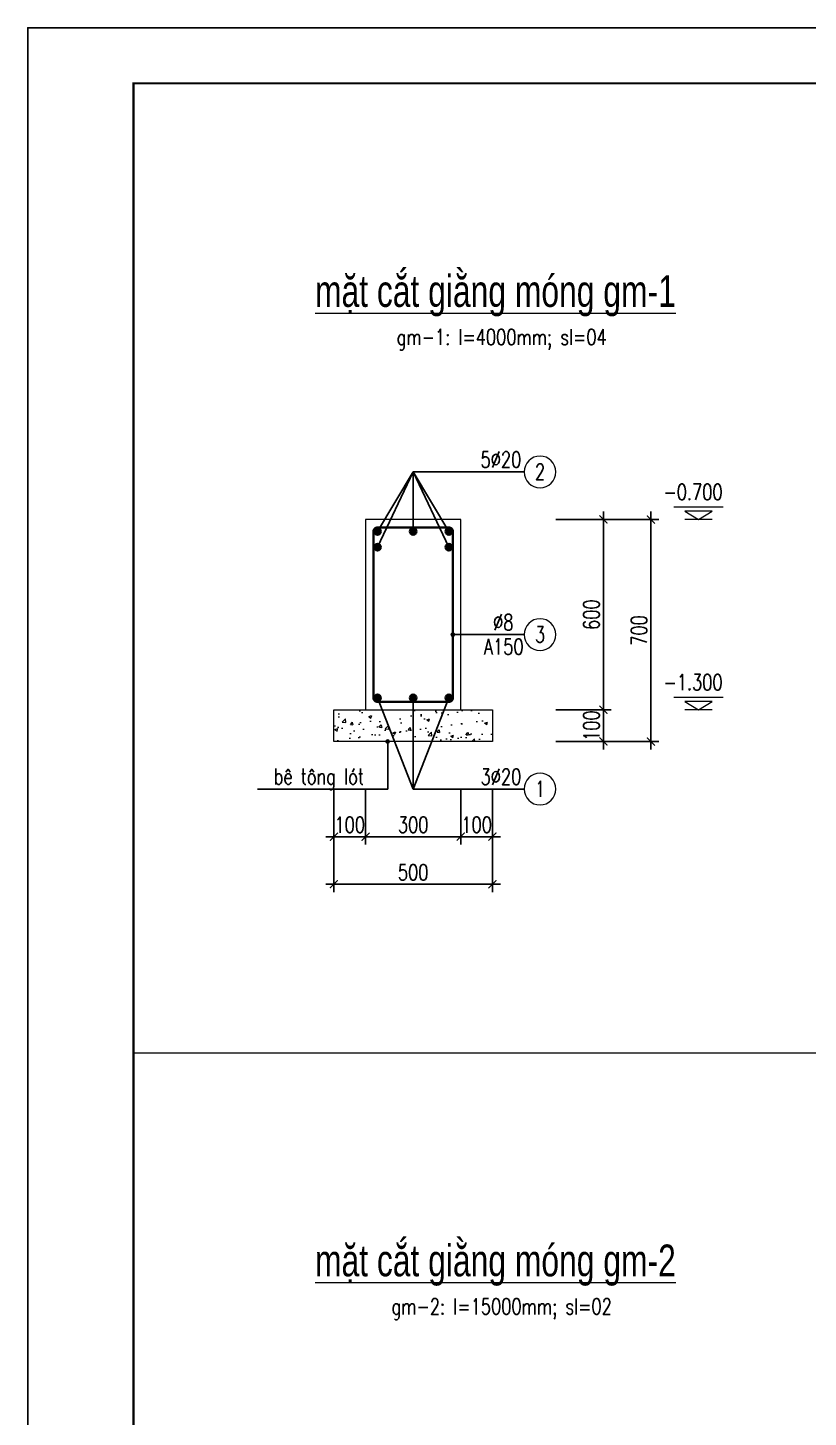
# Model space of a CAD drawing. Extents: x -2098986 to 943, y -1296280 to 73591.
# Drawn here: x -1620826 to -1610986, y -1073877 to -1056355 of the extents above; entities that cross this region are included whole.
import ezdxf
from ezdxf.enums import TextEntityAlignment as Align

# ---------------------------------------------------------------- set-up
doc = ezdxf.new("R2010")
doc.units = 0
doc.header["$LTSCALE"] = 150
doc.header["$PDMODE"] = 35
doc.layers.get('0').update_dxf_attribs({"lineweight": 18})
doc.layers.get('Defpoints').update_dxf_attribs({"lineweight": 18})
for name, color, linetype, lineweight in [('05.Text', 253, 'Continuous', 18), ('11.Khung bo', 32, 'Continuous', 50), ('12.Khung', 36, 'Continuous', 25), ('LS-DIM', 251, 'Continuous', 13), ('LS-HATCH', 147, 'Continuous', 9), ('LS-TEXT', 60, 'Continuous', 20), ('LS-THAY', 7, 'Continuous', 20), ('LS-THEP', 3, 'Continuous', 35)]:
    doc.layers.add(name, color=color, linetype=linetype, lineweight=lineweight)
doc.layers.add('DIM', color=1, linetype='Continuous')
doc.layers.add('Tpl_Bound', color=1, linetype='Continuous', plot=False)
doc.styles.add('chu ghi chu', font='vntimeh.shx', dxfattribs={"width": 0.7})
doc.styles.add('KCVN-LEADER', font='vnromadi.shx', dxfattribs={"width": 0.7, "height": 4})
doc.styles.add('romans.shx', font='romans.shx', dxfattribs={"width": 0.75, "bigfont": 'vns.shx'})
doc.styles.add('vnsimpli', font='vnsimli.shx', dxfattribs={"width": 0.75})
doc.dimstyles.new('D25', dxfattribs={"dimscale": 0, "dimtxt": 200, "dimasz": 100, "dimexe": 100, "dimexo": 0, "dimgap": 50, "dimtad": 1, "dimdec": 0, "dimlfac": 0.25, "dimdsep": 46, "dimtxsty": 'vnsimpli', "dimblk1": 'ARCHTICK', "dimblk2": 'ARCHTICK', "dimsah": 1, "dimcen": 0, "dimdle": 100, "dimclrd": 256, "dimclre": 256, "dimclrt": 60, "dimadec": 0, "dimazin": 0, "dimtfac": 0.004, "dimtdec": 0, "dimtix": 1, "dimtmove": 2, "dimatfit": 3, "dimldrblk": 'ARCHTICK', "dimfxl": 1, "dimtolj": 1, "dimarcsym": 0})
doc.dimstyles.new('LS.GHI CHU', dxfattribs={"dimtxt": 200, "dimasz": 120, "dimexe": 120, "dimexo": 120, "dimgap": 80, "dimtad": 1, "dimdec": 0, "dimzin": 0, "dimdsep": 46, "dimtxsty": 'romans.shx', "dimblk": 'ARCHTICK', "dimcen": 0.09, "dimdle": 120, "dimclrd": 256, "dimclre": 8, "dimclrt": 7, "dimadec": 0, "dimazin": 0, "dimtfac": 1, "dimtdec": 0, "dimtofl": 0, "dimtmove": 0, "dimatfit": 3, "dimldrblk": 'ARCHTICK', "dimfxl": 1, "dimtolj": 1, "dimtzin": 0, "dimarcsym": 0})

# ---------------------------------------------------------------- blocks, each defined once
blk = doc.blocks.new('100')
at = {"layer": '11.Khung bo', "const_width": 26.7}
blk.add_lwpolyline([(1860913, -945240), (1860913, -916940), (1896063, -916940), (1896063, -945240)], close=True, dxfattribs=at)
blk.add_lwpolyline([(1860913, -945240), (1860913, -916940), (1896063, -916940), (1896063, -945240)], close=True, dxfattribs=at)
blk.add_lwpolyline([(1860913, -945240), (1860913, -916940), (1896063, -916940), (1896063, -945240)], close=True, dxfattribs=at)
at = {"layer": '12.Khung'}
blk.add_lwpolyline([(1901579, -945940), (1901579, -916240), (1859580, -916240), (1859580, -945940)], close=True, dxfattribs=at)
blk.add_lwpolyline([(1901579, -945940), (1901579, -916240), (1859580, -916240), (1859580, -945940)], close=True, dxfattribs=at)
blk.add_lwpolyline([(1901579, -945940), (1901579, -916240), (1859580, -916240), (1859580, -945940)], close=True, dxfattribs=at)
blk = doc.blocks.new('_ArchTick')
at = {"layer": 'DIM', "color": 0, "const_width": 0.15}
blk.add_lwpolyline([(-0.5, -0.5), (0.5, 0.5)], dxfattribs=at)
blk = doc.blocks.new('*D1005')
at = {"layer": 'Defpoints', "color": 0, "transparency": 16777216}
for p in [(-1616567, -1065956), (-1615367, -1065956), (-1615367, -1066556)]:
    blk.add_point(p, dxfattribs=at)
at = {"layer": 'LS-DIM', "lineweight": -2, "transparency": 16777216}
for p, q in [((-1616567, -1065956), (-1616567, -1066656)), ((-1615367, -1065956), (-1615367, -1066656)), ((-1616667, -1066556), (-1615267, -1066556))]:
    blk.add_line(p, q, dxfattribs=at)
at = {"layer": 'LS-DIM', "lineweight": -2, "transparency": 16777216, "xscale": 100, "yscale": 100, "zscale": 100, "rotation": 180}
blk.add_blockref('_ArchTick', (-1616567, -1066556), dxfattribs=at)
at = {"layer": 'LS-DIM', "lineweight": -2, "transparency": 16777216, "xscale": 100, "yscale": 100, "zscale": 100}
blk.add_blockref('_ArchTick', (-1615367, -1066556), dxfattribs=at)
at = {"layer": 'LS-DIM', "color": 60, "transparency": 16777216, "insert": (-1615967, -1066406), "char_height": 200, "attachment_point": 5, "style": 'vnsimpli'}
blk.add_mtext('\\A1;300', dxfattribs=at)
blk = doc.blocks.new('*D1006')
at = {"layer": 'Defpoints', "color": 0, "transparency": 16777216}
for p in [(-1616967, -1065956), (-1614967, -1065957), (-1614967, -1067156)]:
    blk.add_point(p, dxfattribs=at)
at = {"layer": 'LS-DIM', "lineweight": -2, "transparency": 16777216}
for p, q in [((-1616967, -1065956), (-1616967, -1067255)), ((-1614967, -1065957), (-1614967, -1067256)), ((-1617067, -1067155), (-1614867, -1067156))]:
    blk.add_line(p, q, dxfattribs=at)
at = {"layer": 'LS-DIM', "lineweight": -2, "transparency": 16777216, "xscale": 100, "yscale": 100, "zscale": 100}
for p, rotation in [((-1616967, -1067155), 179.9713538774788), ((-1614967, -1067156), 359.9713538774787)]:
    blk.add_blockref('_ArchTick', p, dxfattribs=dict(at, rotation=rotation))
at = {"layer": 'LS-DIM', "color": 60, "transparency": 16777216, "insert": (-1615967, -1067006), "char_height": 200, "attachment_point": 5, "rotation": 359.9714, "style": 'vnsimpli'}
blk.add_mtext('\\A1;500', dxfattribs=at)
blk = doc.blocks.new('cotthep')
at = {"layer": 'LS-THAY'}
blk.add_circle((-250, 0), 250, dxfattribs=at)
at = {"layer": 'LS-TEXT', "style": 'vnsimpli', "width": 0.75}
for tag, p in [('24`25', (446, 69)), ('10', (-250, -123)), ('A200', (440, -316))]:
    blk.add_attdef(tag, text='', height=250, dxfattribs=at).set_placement(p, align=Align.CENTER)
blk = doc.blocks.new('*D1007')
at = {"layer": 'Defpoints', "color": 0, "transparency": 16777216}
for p in [(-1614169, -1062556), (-1614169, -1064956), (-1613569, -1064956)]:
    blk.add_point(p, dxfattribs=at)
at = {"layer": 'LS-DIM', "lineweight": -2, "transparency": 16777216}
for p, q in [((-1613569, -1062456), (-1613569, -1065056)), ((-1614169, -1062556), (-1613469, -1062556)), ((-1614169, -1064956), (-1613469, -1064956))]:
    blk.add_line(p, q, dxfattribs=at)
at = {"layer": 'LS-DIM', "lineweight": -2, "transparency": 16777216, "xscale": 100, "yscale": 100, "zscale": 100}
for p, rotation in [((-1613569, -1062556), 90), ((-1613569, -1064956), 270)]:
    blk.add_blockref('_ArchTick', p, dxfattribs=dict(at, rotation=rotation))
at = {"layer": 'LS-DIM', "color": 60, "transparency": 16777216, "insert": (-1613719, -1063756), "char_height": 200, "attachment_point": 5, "rotation": 90, "style": 'vnsimpli'}
blk.add_mtext('\\A1;600', dxfattribs=at)
blk = doc.blocks.new('THEP DAM')
at = {"layer": 'LS-THEP'}
for p, q in [((-0.6, 0), (0.6, 0)), ((-0.42, 0.42), (0.42, -0.42)), ((-0.42, -0.42), (0.42, 0.42)), ((0, 0.6), (0, -0.6))]:
    blk.add_line(p, q, dxfattribs=at)
blk.add_circle((0, 0), 0.6, dxfattribs=at)
blk = doc.blocks.new('*D1008')
at = {"layer": 'Defpoints', "color": 0, "transparency": 16777216}
for p in [(-1614168, -1062556), (-1612969, -1062556), (-1614168, -1065356)]:
    blk.add_point(p, dxfattribs=at)
at = {"layer": 'LS-DIM', "lineweight": -2, "transparency": 16777216}
for p, q in [((-1612969, -1065456), (-1612969, -1062456)), ((-1614168, -1062556), (-1612869, -1062556)), ((-1614168, -1065356), (-1612869, -1065356))]:
    blk.add_line(p, q, dxfattribs=at)
at = {"layer": 'LS-DIM', "lineweight": -2, "transparency": 16777216, "xscale": 100, "yscale": 100, "zscale": 100}
for p, rotation in [((-1612969, -1062556), 90), ((-1612969, -1065356), 270)]:
    blk.add_blockref('_ArchTick', p, dxfattribs=dict(at, rotation=rotation))
at = {"layer": 'LS-DIM', "color": 60, "transparency": 16777216, "insert": (-1613119, -1063956), "char_height": 200, "attachment_point": 5, "rotation": 90, "style": 'vnsimpli'}
blk.add_mtext('\\A1;700', dxfattribs=at)
blk = doc.blocks.new('nhieu cot')
at = {"layer": 'LS-DIM', "linetype": 'Continuous'}
for p, q in [((605, 194), (-173, 194)), ((432, 130), (0, 130)), ((0, 130), (216, 0)), ((432, 0), (0, 0)), ((216, 0), (432, 130))]:
    blk.add_line(p, q, dxfattribs=at)
blk.add_solid([(216, 0), (216, 130), (0, 130), (216, 0)], dxfattribs=at)
at = {"color": 31, "linetype": 'Continuous', "style": 'chu ghi chu', "width": 0.7}
for tag, p in [('COT3', (-73, 1058)), ('COT2', (-73, 684)), ('COT1', (-73, 309))]:
    blk.add_attdef(tag, p, '', height=250, dxfattribs=at)
blk = doc.blocks.new('*D1009')
at = {"layer": 'Defpoints', "color": 0, "transparency": 16777216}
for p in [(-1614169, -1064956), (-1614169, -1065356), (-1613569, -1065356)]:
    blk.add_point(p, dxfattribs=at)
at = {"layer": 'LS-DIM', "lineweight": -2, "transparency": 16777216}
for p, q in [((-1614169, -1064956), (-1613469, -1064956)), ((-1613569, -1064956), (-1613569, -1064856)), ((-1613569, -1064956), (-1613569, -1065356)), ((-1614169, -1065356), (-1613469, -1065356)), ((-1613569, -1065356), (-1613569, -1065456))]:
    blk.add_line(p, q, dxfattribs=at)
at = {"layer": 'LS-DIM', "lineweight": -2, "transparency": 16777216, "xscale": 100, "yscale": 100, "zscale": 100}
for p, rotation in [((-1613569, -1064956), 270), ((-1613569, -1065356), 90)]:
    blk.add_blockref('_ArchTick', p, dxfattribs=dict(at, rotation=rotation))
at = {"layer": 'LS-DIM', "color": 60, "transparency": 16777216, "insert": (-1613719, -1065156), "char_height": 200, "attachment_point": 5, "rotation": 90, "style": 'vnsimpli'}
blk.add_mtext('\\A1;100', dxfattribs=at)
blk = doc.blocks.new('*D1010')
at = {"layer": 'Defpoints', "color": 0, "transparency": 16777216}
for p in [(-1615367, -1065956), (-1614967, -1065956), (-1614967, -1066556, 0)]:
    blk.add_point(p, dxfattribs=at)
at = {"layer": 'LS-DIM', "lineweight": -2, "transparency": 16777216}
for p, q in [((-1615367, -1065956, 0), (-1615367, -1066656, 0)), ((-1614967, -1065956, 0), (-1614967, -1066656, 0)), ((-1615367, -1066556, 0), (-1615467, -1066556, 0)), ((-1615367, -1066556, 0), (-1614967, -1066556, 0)), ((-1614967, -1066556, 0), (-1614867, -1066556, 0))]:
    blk.add_line(p, q, dxfattribs=at)
at = {"layer": 'LS-DIM', "lineweight": -2, "transparency": 16777216, "xscale": 100, "yscale": 100, "zscale": 100}
blk.add_blockref('_ArchTick', (-1615367, -1066556, 0), dxfattribs=at)
at = {"layer": 'LS-DIM', "lineweight": -2, "transparency": 16777216, "xscale": 100, "yscale": 100, "zscale": 100, "rotation": 180}
blk.add_blockref('_ArchTick', (-1614967, -1066556, 0), dxfattribs=at)
at = {"layer": 'LS-DIM', "color": 60, "transparency": 16777216, "insert": (-1615167, -1066406, 0), "char_height": 200, "attachment_point": 5, "style": 'vnsimpli'}
blk.add_mtext('\\A1;100', dxfattribs=at)
blk = doc.blocks.new('*D1017')
at = {"layer": 'Defpoints', "color": 0, "transparency": 16777216}
for p in [(-1616967, -1065956), (-1616567, -1065956), (-1616567, -1066556, 0)]:
    blk.add_point(p, dxfattribs=at)
at = {"layer": 'LS-DIM', "lineweight": -2, "transparency": 16777216}
for p, q in [((-1616967, -1065956, 0), (-1616967, -1066656, 0)), ((-1616567, -1065956, 0), (-1616567, -1066656, 0)), ((-1616967, -1066556, 0), (-1617067, -1066556, 0)), ((-1616967, -1066556, 0), (-1616567, -1066556, 0)), ((-1616567, -1066556, 0), (-1616467, -1066556, 0))]:
    blk.add_line(p, q, dxfattribs=at)
at = {"layer": 'LS-DIM', "lineweight": -2, "transparency": 16777216, "xscale": 100, "yscale": 100, "zscale": 100}
blk.add_blockref('_ArchTick', (-1616967, -1066556, 0), dxfattribs=at)
at = {"layer": 'LS-DIM', "lineweight": -2, "transparency": 16777216, "xscale": 100, "yscale": 100, "zscale": 100, "rotation": 180}
blk.add_blockref('_ArchTick', (-1616567, -1066556, 0), dxfattribs=at)
at = {"layer": 'LS-DIM', "color": 60, "transparency": 16777216, "insert": (-1616767, -1066406, 0), "char_height": 200, "attachment_point": 5, "style": 'vnsimpli'}
blk.add_mtext('\\A1;100', dxfattribs=at)

msp = doc.modelspace()

# ---------------------------------------------------------------- hatches: boundary and pattern name
at = {"layer": 'LS-HATCH'}
h = msp.add_hatch(dxfattribs=at)
h.set_pattern_fill('AR-CONC', color=256, scale=2, style=0)
h.set_pattern_definition([(50, (-1603512.47, -1436233.56), (364.36934, -31.87817), [38.1, -419.1]), (355, (-1603512.47, -1436233.56), (-70.48565, 382.1133), [30.48, -335.28]), (100.451, (-1603482.1, -1436236.2), (293.885, 350.23338), [32.38, -356.18]), (46.1842, (-1603512.47, -1436131.96), (542.1581, -84.08466), [57.15, -628.65]), (96.6356, (-1603467.3, -1436138.96), (474.8085, 494.8511), [48.57, -534.27]), (351.184, (-1603512.47, -1436131.96), (474.8092, 494.8502), [45.72, -502.92]), (21, (-1603461.67, -1436157.36), (303.22976, -204.53104), [38.1, -419.1]), (326, (-1603461.67, -1436157.36), (123.60406, 368.37593), [30.48, -335.28]), (71.4514, (-1603436.4, -1436174.4), (426.83298, 163.8457), [32.38, -356.18]), (37.5, (-1603512.47, -1436233.56), (6.177207, 169.11008), [0, -331.216, 0, -340.36, 0, -336.55]), (7.5, (-1603512.47, -1436233.56), (133.639325, 200.36115), [0, -194.056, 0, -323.596, 0, -128.27]), (327.5, (-1603625.76, -1436233.56), (271.18119, -11.45749), [0, -127, 0, -396.24, 0, -525.78]), (317.5, (-1603676.56, -1436233.56), (296.25836, 50.85298), [0, -165.1, 0, -263.144, 0, -373.38])])
h.paths.add_polyline_path([(-1616966.7, -1064956), (-1614966.7, -1064956), (-1614966.7, -1065356), (-1616966.7, -1065356)])

# ---------------------------------------------------------------- linework, layer by layer
at = {"layer": 'LS-THAY'}
msp.add_line((-1619492.2, -1069280.5), (-1610704.7, -1069280.5), dxfattribs=at)
at = {"layer": 'LS-THAY', "elevation": 0}
msp.add_lwpolyline([(-1615366.7, -1064956), (-1615366.7, -1062556), (-1616566.7, -1062556), (-1616566.7, -1064956), (-1615366.7, -1064956)], dxfattribs=at)
msp.add_lwpolyline([(-1616966.7, -1064956), (-1614966.7, -1064956), (-1614966.7, -1065356), (-1616966.7, -1065356)], close=True, dxfattribs=at)
at = {"layer": 'LS-THEP', "elevation": 0}
msp.add_lwpolyline([(-1615466.7, -1064806), (-1615466.7, -1062706, 0.4142136), (-1615516.7, -1062656), (-1616416.7, -1062656, 0.4142136), (-1616466.7, -1062706), (-1616466.7, -1064806, 0.4142136), (-1616416.7, -1064856), (-1615516.7, -1064856, 0.4142136)], format="xyb", close=True, dxfattribs=at)
at = {"layer": 'Tpl_Bound', "color": 1}
msp.add_lwpolyline([(-1620825.6, -1086055.5), (-1620825.6, -1056355.5), (-1578825.6, -1056355.5), (-1578825.6, -1086055.5)], close=True, dxfattribs=at)

# ---------------------------------------------------------------- block references
at = {"layer": '05.Text', "xscale": 1.000009185772931, "yscale": 1.000009185772931, "zscale": 1.000009185772931}
msp.add_blockref('100', (-3480422.3, -140107), dxfattribs=at)
at = {"layer": 'LS-DIM'}
ref = msp.add_blockref('cotthep', (-1614567.3, -1061955.8), dxfattribs=dict(at, xscale=-0.7999999998137355, yscale=0.7999999998137355, zscale=0.8))
ref.add_attrib('10', '2', dxfattribs={"layer": 'LS-TEXT', "height": 200, "style": 'vnsimpli', "width": 0.75}).set_placement((-1614367.3, -1062054.4), align=Align.CENTER)
ref.add_attrib('24`25', '5`20', dxfattribs={"layer": 'LS-TEXT', "height": 200, "style": 'vnsimpli', "width": 0.75}).set_placement((-1614860.3, -1061900.4), align=Align.CENTER)
ref = msp.add_blockref('nhieu cot', (-1612541, -1062556, 0), dxfattribs=dict(at, xscale=0.7999999998137355, yscale=0.7999999998137355, zscale=0.7999999998137355))
ref.add_attrib('COT1', '-0.700', dxfattribs={"layer": 'LS-TEXT', "linetype": 'Continuous', "height": 200, "style": 'vnsimpli', "width": 0.75}).set_placement((-1612437.7, -1062308.5, 0), align=Align.CENTER)
ref = msp.add_blockref('cotthep', (-1614567.3, -1064007.3), dxfattribs=dict(at, xscale=-0.7999999998137355, yscale=0.7999999998137355, zscale=0.8))
ref.add_attrib('10', '3', dxfattribs={"layer": 'LS-TEXT', "height": 200, "style": 'vnsimpli', "width": 0.75}).set_placement((-1614367.3, -1064106), align=Align.CENTER)
ref.add_attrib('24`25', '%%C8', dxfattribs={"layer": 'LS-TEXT', "height": 200, "style": 'vnsimpli', "width": 0.75}).set_placement((-1614830.8, -1063951.9), align=Align.CENTER)
ref.add_attrib('A200', 'A150', dxfattribs={"layer": 'LS-TEXT', "height": 200, "style": 'vnsimpli', "width": 0.75}).set_placement((-1614824.7, -1064259.9), align=Align.CENTER)
ref = msp.add_blockref('nhieu cot', (-1612541, -1064956), dxfattribs=dict(at, xscale=0.7999999998137355, yscale=0.7999999998137355, zscale=0.7999999998137355))
ref.add_attrib('COT1', '-1.300', dxfattribs={"layer": 'LS-TEXT', "linetype": 'Continuous', "height": 200, "style": 'vnsimpli', "width": 0.75}).set_placement((-1612437.7, -1064708.5), align=Align.CENTER)
ref = msp.add_blockref('cotthep', (-1614567.3, -1065956.1), dxfattribs=dict(at, xscale=-0.7999999998137355, yscale=0.7999999998137355, zscale=0.8))
ref.add_attrib('10', '1', dxfattribs={"layer": 'LS-TEXT', "height": 200, "style": 'vnsimpli', "width": 0.75}).set_placement((-1614367.3, -1066054.7), align=Align.CENTER)
ref.add_attrib('24`25', '3`20', dxfattribs={"layer": 'LS-TEXT', "height": 200, "style": 'vnsimpli', "width": 0.75}).set_placement((-1614860.3, -1065900.7), align=Align.CENTER)
at = {"layer": 'LS-THEP'}
for p, xscale, yscale, zscale in [((-1616416.7, -1062706), 70.70707070897333, 70.70707070897333, 70.70707070897333), ((-1615516.7, -1062706), -70.70707070897333, 70.70707070920616, 70.7070707089458), ((-1616416.7, -1062906), 70.70707070897333, 70.70707070897333, 70.70707070897333), ((-1615516.7, -1062906), -70.70707070897333, 70.70707070920616, 70.7070707089458), ((-1615966.7, -1064806), -70.70707070897333, 70.70707070920616, 70.7070707089458)]:
    msp.add_blockref('THEP DAM', p, dxfattribs=dict(at, xscale=xscale, yscale=yscale, zscale=zscale))
at = {"layer": 'LS-THEP', "rotation": 180}
for p, xscale, yscale, zscale in [((-1615966.7, -1062706), 70.70707070897333, 70.70707070897333, 70.70707070897333), ((-1616416.7, -1064806), -70.70707070897333, 70.70707070920616, 70.7070707089458), ((-1615516.7, -1064806), 70.70707070897333, 70.70707070897333, 70.70707070897333)]:
    msp.add_blockref('THEP DAM', p, dxfattribs=dict(at, xscale=xscale, yscale=yscale, zscale=zscale))

# ---------------------------------------------------------------- texts
at = {"layer": 'LS-TEXT', "width": 0.75}
for s, height, style, p in [('%%UmÆt c¾t gi»ng mãng gm-1', 400, 'KCVN-LEADER', (-1614930.1, -1059875.1, 0)), ('gm-1: l=4000mm; sl=04', 200, 'vnsimpli', (-1614850.5, -1060355.5)), ('bª t«ng lãt', 200, 'vnsimpli', (-1617155.7, -1065896.7)), ('%%UmÆt c¾t gi»ng mãng gm-2', 400, 'KCVN-LEADER', (-1614930.1, -1072100.1, 0)), ('gm-2: l=15000mm; sl=02', 200, 'vnsimpli', (-1614850.5, -1072580.5))]:
    msp.add_text(s, height=height, dxfattribs=dict(at, style=style)).set_placement(p, align=Align.CENTER)

# ---------------------------------------------------------------- dimensions: what is measured, and where the dimension line sits
at = {"layer": 'LS-DIM'}
for base, p1, p2, override, picture, middle in [((-1613569.3, -1064956), (-1614169.3, -1062556), (-1614169.3, -1064956), {"dimscale": 1}, '*D1007', (-1613719.3, -1063756)), ((-1612969.3, -1062556), (-1614168.3, -1065356), (-1614168.3, -1062556), {"dimscale": 1}, '*D1008', (-1613119.3, -1063956)), ((-1613569.3, -1065356), (-1614169.3, -1064956), (-1614169.3, -1065356), {"dimscale": 1, "dimfxl": 100}, '*D1009', (-1613719.3, -1065156))]:
    dim = msp.add_linear_dim(base=base, p1=p1, p2=p2, angle=90, dimstyle='D25', override=override, dxfattribs=at)
    dim.commit()
    dim.dimension.update_dxf_attribs({"geometry": picture, "text_midpoint": middle})
for p1, p2, distance, picture, middle in [((-1616966.7, -1065956), (-1614966.6, -1065957), -1199, '*D1006', (-1615967.2, -1067005.5)), ((-1616566.7, -1065956), (-1615366.7, -1065956), -600, '*D1005', (-1615966.7, -1066406))]:
    dim = msp.add_aligned_dim(p1=p1, p2=p2, distance=distance, dimstyle='D25', override={"dimscale": 1, "dimfxl": 100}, dxfattribs=at)
    dim.commit()
    dim.dimension.update_dxf_attribs({"geometry": picture, "text_midpoint": middle})
for base, p1, p2, picture, middle in [((-1616566.7, -1066556, 0), (-1616966.7, -1065956), (-1616566.7, -1065956), '*D1017', (-1616766.7, -1066406, 0)), ((-1614966.6, -1066556, 0), (-1615366.7, -1065956), (-1614966.6, -1065956), '*D1010', (-1615166.6, -1066406, 0))]:
    dim = msp.add_linear_dim(base=base, p1=p1, p2=p2, dimstyle='D25', override={"dimscale": 1, "dimfxl": 100}, dxfattribs=at)
    dim.commit()
    dim.dimension.update_dxf_attribs({"geometry": picture, "text_midpoint": middle})

# ---------------------------------------------------------------- leaders
for points in [[(-1616416.7, -1062706), (-1615966.6, -1061956), (-1614567.3, -1061955.9)], [(-1616416.7, -1062906), (-1615966.6, -1061956), (-1614567.3, -1061955.9)], [(-1615966.7, -1062706), (-1615966.7, -1061956), (-1614712.2, -1061955.9)], [(-1615516.7, -1062706), (-1615966.6, -1061956), (-1614567.3, -1061955.9)], [(-1615516.7, -1062906), (-1615966.6, -1061956), (-1614567.3, -1061955.9)], [(-1615466.7, -1064007.3), (-1614567.3, -1064007.3)], [(-1616416.7, -1064806), (-1615966.7, -1065956), (-1614567.3, -1065956.1)], [(-1615966.7, -1064806), (-1615966.7, -1065956), (-1614720.4, -1065956.1)], [(-1615516.7, -1064806), (-1615966.7, -1065956), (-1614575.5, -1065956.1)], [(-1616287.9, -1065356), (-1616287.9, -1065956), (-1617929.1, -1065956)]]:
    msp.add_leader(points, dimstyle='LS.GHI CHU', override={"dimscale": 50, "dimasz": 0.8, "dimtad": 0, "dimtxsty": 'vnsimpli', "dimldrblk": 'Origin'}, dxfattribs=at)

doc.saveas('drawing.dxf')
